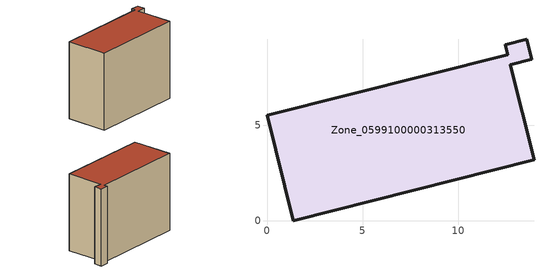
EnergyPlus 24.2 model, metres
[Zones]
Zone_0599100000313550
 floor ground (C_G): 12.46,9.2 13.59,9.49 13.85,8.44 12.72,8.16 13.97,3.18 1.38,0 0,5.52 12.59,8.69 z0
 wall outside (C_F): 1.38,0 13.97,3.18 12.72,8.16 13.85,8.44 13.59,9.49 12.46,9.2 12.59,8.69 0,5.52 1.38,0 z0:10.57
 roof outside (C_R): 13.85,8.44 13.59,9.49 12.46,9.2 12.59,8.69 0,5.52 1.38,0 13.97,3.18 12.72,8.16 z10.57
[BUILDING]
Pand.0599100000313550: North Axis=0; Terrain=City; Loads Convergence Tolerance Value=0.04; Temperature Convergence Tolerance Value=0.4; Solar Distribution=FullExterior; Maximum Number of Warmup Days=25; Minimum Number of Warmup Days=1
[Site:Location]
Rotterdam.The.Hague.AP_ZH_NLD Design_Conditions: Latitude=51.96; Longitude=4.45; Time Zone=1; Elevation=-4.5
[SITE:GROUNDTEMPERATURE:BUILDINGSURFACE]
18, 18, 18, 18, 18, 18, 18, 18, 18, 18, 18, 18
[MATERIAL] Thermal Absorptance=0.9; Solar Absorptance=0.7; Visible Absorptance=0.7
Name | Roughness | Thickness | Conductivity | Density | Specific Heat
G.TI.1992-2005 | MediumSmooth | 0.15 | 0.06 | 540 | 1210
F.TI.1992-2005 | Rough | 0.3 | 0.12 | 1920 | 840
R.TI.1992-2005 | MediumRough | 0.2 | 0.08 | 1500 | 1000
[CONSTRUCTION]
C_G: G.TI.1992-2005
C_F: F.TI.1992-2005
C_R: R.TI.1992-2005
[ZONE]
Zone_0599100000313550: Type=1; Multiplier=1; Ceiling Height=Autocalculate; Volume=Autocalculate; Floor Area=autocalculate; Part of Total Floor Area=Yes
[ZONEINFILTRATION:DESIGNFLOWRATE]
Infil_Zone_0599100000313550: Zone or ZoneList or Space or SpaceList=Zone_0599100000313550; Schedule=AlwaysOn; Design Flow Rate Calculation Method=Flow/Area; Flow Rate per Floor Area=0.0015; Constant Term Coefficient=1; Temperature Term Coefficient=0; Velocity Term Coefficient=0; Velocity Squared Term Coefficient=0
[HVACTEMPLATE:ZONE:IDEALLOADSAIRSYSTEM]
Zone_0599100000313550: Maximum Heating Supply Air Temperature=50; Minimum Cooling Supply Air Temperature=13; Maximum Heating Supply Air Humidity Ratio=0.0156; Minimum Cooling Supply Air Humidity Ratio=0.0077; Heating Limit=NoLimit; Cooling Limit=NoLimit; Dehumidification Control Type=ConstantSensibleHeatRatio; Cooling Sensible Heat Ratio=0.7; Dehumidification Setpoint=60; Humidification Control Type=None; Humidification Setpoint=30; Outdoor Air Method=None; Outdoor Air Flow Rate per Person=0.00944; Outdoor Air Flow Rate per Zone Floor Area=0; Outdoor Air Flow Rate per Zone=0; Demand Controlled Ventilation Type=None; Outdoor Air Economizer Type=NoEconomizer; Heat Recovery Type=None; Sensible Heat Recovery Effectiveness=0.7; Latent Heat Recovery Effectiveness=0.65
[ZONECONTROL:THERMOSTAT]
ThermostatControl_Zone_0599100000313550: Zone or ZoneList=Zone_0599100000313550; Control Type Schedule=DualSetpointControlType; Control 1=Thermostat_Zone_0599100000313550; Temperature Difference Between Cutout And Setpoint=0
[THERMOSTATSETPOINT:DUALSETPOINT]
Thermostat_Zone_0599100000313550: Heating Setpoint Temperature Schedule=HeatingSetpoint_Zone_0599100000313550; Cooling Setpoint Temperature Schedule=CoolingSetpoint_Zone_0599100000313550
[SCHEDULE:COMPACT]
HeatingSetpoint_Zone_0599100000313550: Through: 12/31, For: AllDays, Until: 24:00, 21
CoolingSetpoint_Zone_0599100000313550: Through: 12/31, For: AllDays, Until: 24:00, 24
DualSetpointControlType: Through: 12/31, For: AllDays, Until: 24:00, 4
AlwaysOn: Through: 12/31, For: AllDays, Until: 24:00, 1
